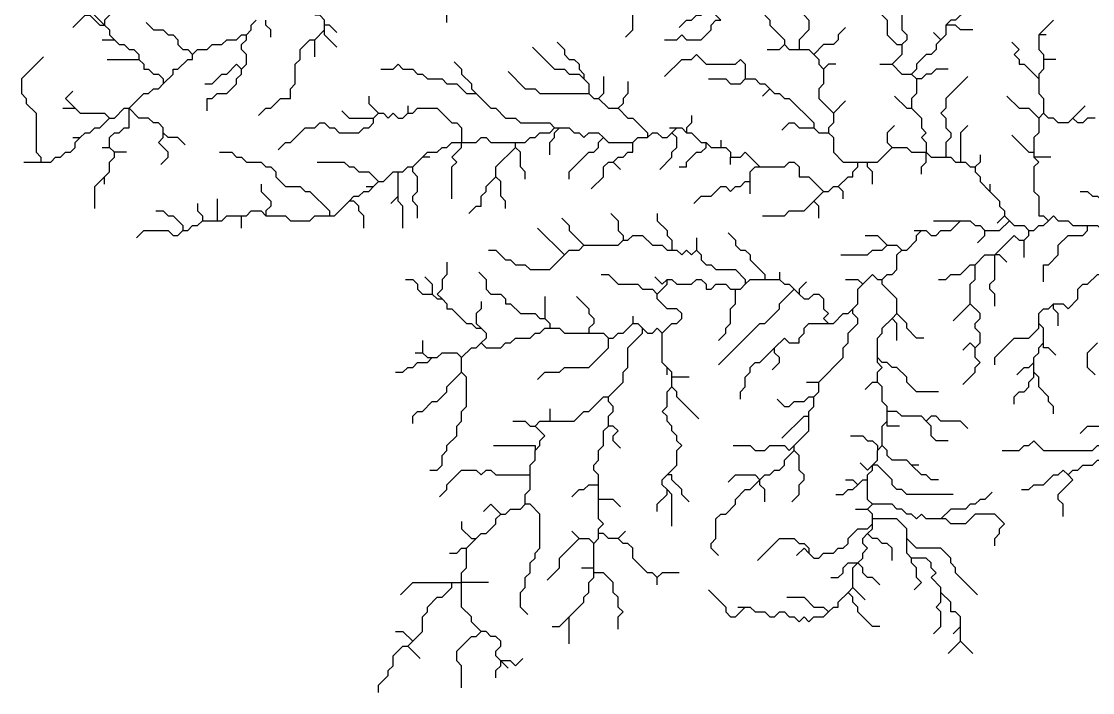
# Model space of a CAD drawing. Header units: inches. Extents: x 75.53 to 79.88, y 10.17 to 13.53.
# Drawn here: x 76.504 to 78.329, y 10.167 to 11.31 of the extents above; entities that cross this region are included whole.
import ezdxf

# ---------------------------------------------------------------- set-up
doc = ezdxf.new("R2010")
doc.units = ezdxf.units.IN
doc.header["$MEASUREMENT"] = 0
doc.layers.add('riv_cauvery', color=7, linetype='Continuous', lineweight=30, true_color=0x00ab36)

msp = doc.modelspace()

# ---------------------------------------------------------------- linework, layer by layer
at = {"layer": 'riv_cauvery'}
for p, q in [((76.6, 11.35), (76.6458, 11.3042)), ((77.0208, 11.2958), (77.0208, 11.3042)), ((78.2625, 11.3125), (78.2375, 11.2875)), ((76.6417, 11.2792), (76.6625, 11.2792)), ((77.0042, 11.2792), (77.0208, 11.2958)), ((77.0042, 11.25), (77.0042, 11.2792)), ((78.0583, 11.2917), (78.0708, 11.2792)), ((78.25, 11.2875), (78.2375, 11.2875)), ((76.65, 11.2458), (76.7042, 11.2458)), ((78.2667, 11.2458), (78.2458, 11.2458)), ((77.9667, 11.2375), (77.9875, 11.2375)), ((78.0208, 11.2208), (78.0292, 11.2125)), ((77.7667, 11.1833), (77.7792, 11.1958)), ((77.9083, 11.175), (77.8875, 11.1542)), ((76.575, 11.1625), (76.5958, 11.1625)), ((77.1042, 11.1458), (77.1125, 11.1542)), ((77.1625, 11.1667), (77.1625, 11.1542)), ((78.2458, 11.1542), (78.2375, 11.1458)), ((78.3167, 11.1667), (78.2958, 11.1458)), ((77.4125, 11.1292), (77.4208, 11.1292)), ((77.6083, 11.1292), (77.6208, 11.1292)), ((77.6125, 11.1208), (77.6208, 11.1292)), ((76.5917, 11.1125), (76.6042, 11.1125)), ((77.3458, 11.0958), (77.3458, 11.1042)), ((77.6958, 11.1083), (77.6958, 11.0958)), ((76.6417, 11.0958), (76.6542, 11.0958)), ((76.6625, 11.0875), (76.6542, 11.0958)), ((76.6833, 11.0875), (76.6625, 11.0875)), ((77.1708, 11.0625), (77.1875, 11.0792)), ((77.2, 11.0792), (77.1875, 11.0792)), ((77.7125, 11.0667), (77.7125, 11.0792)), ((78.2292, 11.0875), (78.2292, 11.0792)), ((78.2583, 11.0792), (78.2292, 11.0792)), ((76.5083, 11.0708), (76.5375, 11.0708)), ((77.525, 11.0583), (77.5125, 11.0708)), ((77.9292, 11.0708), (77.9458, 11.0708)), ((76.6458, 11.0333), (76.6458, 11.0458)), ((77.1458, 11.0125), (77.1458, 11.0542)), ((77.0917, 11.0292), (77.1042, 11.0292)), ((77.1042, 11.0292), (77.1125, 11.0375)), ((77.7458, 11.0167), (77.7458, 11.0375)), ((78.1542, 11.0333), (78.1542, 11.0208)), ((76.8375, 11.0083), (76.8375, 10.9708)), ((77.1333, 11), (77.1458, 11.0125)), ((77.8542, 11.0042), (77.8708, 11.0208)), ((76.8125, 10.9708), (76.8375, 10.9708)), ((76.8792, 10.9583), (76.8792, 10.9792)), ((78.0583, 10.9708), (78.1042, 10.9708)), ((78.1667, 10.9667), (78.1792, 10.9792)), ((78.1792, 10.9792), (78.1875, 10.9708)), ((77.3833, 10.9583), (77.4292, 10.9125)), ((78.025, 10.9542), (78.0375, 10.9542)), ((77.6542, 10.9417), (77.6542, 10.9208)), ((78.2125, 10.9083), (78.2125, 10.9375)), ((77.7958, 10.8833), (77.7958, 10.8708)), ((77.7708, 10.8708), (77.7958, 10.8708)), ((77.3958, 10.8417), (77.3958, 10.8042)), ((77.8208, 10.8542), (77.8292, 10.8458)), ((78.0917, 10.8), (78.1208, 10.8292)), ((77.5458, 10.8083), (77.5458, 10.7958)), ((77.9875, 10.8042), (77.9958, 10.8125)), ((77.1875, 10.7667), (77.1875, 10.7458)), ((77.175, 10.7458), (77.1875, 10.7458)), ((77.2542, 10.7125), (77.2542, 10.7375)), ((77.6042, 10.7083), (77.6042, 10.7208)), ((78.2292, 10.7125), (78.2292, 10.7292)), ((77.6417, 10.7042), (77.6125, 10.7042)), ((77.6125, 10.6875), (77.6125, 10.7042)), ((77.8417, 10.6958), (77.8625, 10.6958)), ((77.4042, 10.65), (77.4042, 10.6292)), ((77.9792, 10.6292), (77.9792, 10.6458)), ((77.8208, 10.5792), (77.8208, 10.5875)), ((77.9625, 10.5792), (77.9708, 10.5875)), ((78.0333, 10.5542), (78.0208, 10.5542)), ((77.4875, 10.4958), (77.4875, 10.5208)), ((77.925, 10.4792), (77.9458, 10.4792)), ((77.9458, 10.4792), (77.9542, 10.4875)), ((77.9542, 10.4542), (77.9542, 10.4625)), ((77.4417, 10.4417), (77.4542, 10.4292)), ((77.5333, 10.4417), (77.5208, 10.4292)), ((77.2625, 10.4125), (77.2792, 10.4292)), ((77.4792, 10.3792), (77.4792, 10.4208)), ((77.4583, 10.3792), (77.4792, 10.3792)), ((77.4792, 10.3708), (77.4792, 10.3792)), ((77.2375, 10.3542), (77.2542, 10.3542)), ((77.3, 10.3542), (77.2542, 10.3542)), ((77.5875, 10.35), (77.5875, 10.3625)), ((77.9125, 10.3375), (77.9208, 10.3458)), ((77.9417, 10.325), (77.9208, 10.3458)), ((77.725, 10.3125), (77.7375, 10.3125)), ((77.4375, 10.25), (77.4375, 10.2958)), ((78.0917, 10.2667), (78.1042, 10.2792)), ((78.1042, 10.2542), (78.1042, 10.2792)), ((77.1625, 10.2458), (77.1708, 10.2542)), ((77.1833, 10.225), (77.1625, 10.2458)), ((78.0833, 10.2333), (78.1042, 10.2542)), ((78.125, 10.2333), (78.1042, 10.2542)), ((77.3333, 10.2083), (77.3208, 10.2208))]:
    msp.add_line(p, q, dxfattribs=at)
for points in [[(77.8792, 11.4417), (77.8792, 11.4292), (77.8708, 11.4208), (77.8708, 11.4125), (77.8625, 11.4042), (77.8625, 11.3875), (77.8542, 11.3792), (77.8458, 11.3792), (77.8458, 11.3458), (77.8375, 11.3375), (77.8375, 11.3208), (77.8458, 11.3125), (77.8458, 11.2958), (77.8292, 11.2792), (77.8292, 11.2625)], [(77.2292, 11.3083), (77.2292, 11.3375), (77.2375, 11.3458), (77.2375, 11.3625), (77.2458, 11.3708), (77.2458, 11.3792), (77.2625, 11.3958)], [(77.9542, 11.3708), (77.9542, 11.3625), (77.9625, 11.3542), (77.9625, 11.3292), (77.9792, 11.3125), (77.9792, 11.2875), (77.9958, 11.2708), (78.0042, 11.2708)], [(78.0208, 11.3708), (78.0208, 11.3625), (78.0042, 11.3458), (78.0042, 11.2958), (78.0125, 11.2875), (78.0125, 11.2792), (78.0042, 11.2708)], [(78.1292, 11.3708), (78.1125, 11.3542), (78.1125, 11.3292), (78.0958, 11.3125), (78.0875, 11.3125), (78.0792, 11.3042)], [(76.6583, 11.3583), (76.6708, 11.3458), (76.6542, 11.3292), (76.6542, 11.3208), (76.6458, 11.3125), (76.6458, 11.3042)], [(77.5333, 11.2833), (77.5458, 11.2958), (77.5458, 11.3292), (77.5375, 11.3375), (77.5375, 11.3542)], [(76.5917, 11.3), (76.6125, 11.3208), (76.6208, 11.3208), (76.6375, 11.3042), (76.6458, 11.3042)], [(77.0208, 11.3042), (77.0208, 11.3125), (77.0125, 11.3208), (77.0042, 11.3208)], [(77.625, 11.3), (77.6375, 11.3125), (77.6458, 11.3125), (77.6542, 11.3208), (77.6625, 11.3208), (77.6708, 11.3292), (77.6792, 11.3292), (77.6958, 11.3125)], [(77.7708, 11.3208), (77.7792, 11.3125), (77.7792, 11.3042), (77.8042, 11.2792), (77.8042, 11.2708)], [(76.6458, 11.3042), (76.6542, 11.2958), (76.6542, 11.2875), (76.6625, 11.2792)], [(76.7167, 11.3083), (76.7292, 11.2958), (76.7458, 11.2958), (76.7542, 11.2875), (76.7625, 11.2875), (76.7708, 11.2792), (76.7708, 11.2708), (76.7792, 11.2625), (76.7875, 11.2625), (76.7958, 11.2542)], [(76.8875, 11.2875), (76.8958, 11.2958), (76.8958, 11.3042), (76.9042, 11.3125)], [(76.9292, 11.2833), (76.9292, 11.2958), (76.9208, 11.3042), (76.9208, 11.3125)], [(77.0417, 11.2917), (77.0292, 11.3042), (77.0208, 11.3042)], [(77.6, 11.2792), (77.6208, 11.2792), (77.6292, 11.2875), (77.6375, 11.2792), (77.6625, 11.2792), (77.6792, 11.2958), (77.6792, 11.3042), (77.6875, 11.3125), (77.6958, 11.3125)], [(77.9083, 11.3), (77.8958, 11.2875), (77.8958, 11.2792), (77.8875, 11.2708), (77.8708, 11.2708), (77.8542, 11.2542)], [(78.0792, 11.3042), (78.0792, 11.2875), (78.0708, 11.2792)], [(78.125, 11.2958), (78.1042, 11.2958), (78.0958, 11.3042), (78.0792, 11.3042)], [(76.6625, 11.2792), (76.6708, 11.2708), (76.6792, 11.2708), (76.6875, 11.2625), (76.6958, 11.2625), (76.7042, 11.2542), (76.7042, 11.2458)], [(76.7958, 11.2542), (76.8042, 11.2625), (76.8208, 11.2625), (76.8292, 11.2708), (76.8458, 11.2708), (76.8542, 11.2792), (76.8708, 11.2792), (76.8792, 11.2875), (76.8875, 11.2875)], [(76.8792, 11.2292), (76.8875, 11.2375), (76.8875, 11.2542), (76.8792, 11.2625), (76.8792, 11.2708), (76.8875, 11.2792), (76.8875, 11.2875)], [(76.9083, 11.15), (76.9208, 11.1625), (76.9292, 11.1625), (76.9458, 11.1792), (76.9625, 11.1792), (76.9625, 11.1958), (76.9708, 11.2042), (76.9708, 11.2375), (76.9792, 11.2458), (76.9792, 11.2625), (76.9958, 11.2792), (77.0042, 11.2792)], [(77.0417, 11.2667), (77.0208, 11.2875), (77.0208, 11.2958)], [(78.0708, 11.2792), (78.0625, 11.2708), (78.0625, 11.2625), (78.0542, 11.2542), (78.0458, 11.2542), (78.0292, 11.2375), (78.0292, 11.2292), (78.0208, 11.2208)], [(78.2375, 11.2875), (78.2375, 11.2625), (78.2458, 11.2542), (78.2458, 11.2458)], [(77.375, 11.2667), (77.4125, 11.2292), (77.4292, 11.2292), (77.4375, 11.2208), (77.4542, 11.2208), (77.4625, 11.2125)], [(77.4167, 11.275), (77.4292, 11.2625), (77.4292, 11.2542), (77.4375, 11.2458), (77.4458, 11.2458), (77.4542, 11.2375), (77.4542, 11.2292), (77.4625, 11.2208), (77.4625, 11.2125)], [(77.775, 11.2625), (77.7958, 11.2625), (77.8042, 11.2708)], [(77.8042, 11.2708), (77.8125, 11.2625), (77.8292, 11.2625)], [(77.8292, 11.2625), (77.8458, 11.2625), (77.8542, 11.2542)], [(78.0042, 11.2708), (78.0042, 11.2542), (77.9875, 11.2375)], [(78.1917, 11.275), (78.2042, 11.2625), (78.1958, 11.2542), (78.2042, 11.2458), (78.2042, 11.2375), (78.2125, 11.2375), (78.2375, 11.2125)], [(76.5417, 11.25), (76.5042, 11.2125), (76.5042, 11.1875), (76.5125, 11.1792), (76.5125, 11.1708), (76.5292, 11.1542), (76.5292, 11.0875), (76.5375, 11.0792), (76.5375, 11.0708)], [(76.7042, 11.2458), (76.7125, 11.2375), (76.7125, 11.2292), (76.7208, 11.2292), (76.7292, 11.2208), (76.7375, 11.2208), (76.7458, 11.2125), (76.7458, 11.2042)], [(76.7458, 11.2042), (76.7625, 11.2208), (76.7625, 11.2292), (76.7708, 11.2292), (76.7875, 11.2458), (76.7958, 11.2458), (76.7958, 11.2542)], [(77.6, 11.2167), (77.6292, 11.2458), (77.6458, 11.2458), (77.6542, 11.2542), (77.6708, 11.2375), (77.7208, 11.2375), (77.7292, 11.2458), (77.7375, 11.2375), (77.7375, 11.2125)], [(77.8542, 11.2542), (77.8625, 11.2458), (77.8625, 11.2375), (77.8708, 11.2292)], [(78.2458, 11.2458), (78.2458, 11.2292), (78.2375, 11.2208), (78.2375, 11.2125)], [(76.8167, 11.2042), (76.8292, 11.2042), (76.8458, 11.2208), (76.8542, 11.2208), (76.8708, 11.2375), (76.8792, 11.2292)], [(76.8208, 11.1583), (76.8208, 11.1792), (76.8292, 11.1792), (76.8375, 11.1875), (76.8542, 11.1875), (76.8708, 11.2042), (76.8708, 11.2125), (76.8792, 11.2208), (76.8792, 11.2292)], [(77.1167, 11.2292), (77.1375, 11.2292), (77.1458, 11.2375), (77.1542, 11.2292), (77.1708, 11.2292), (77.1792, 11.2208), (77.1875, 11.2208), (77.1958, 11.2125), (77.2208, 11.2125), (77.2292, 11.2042), (77.2458, 11.2042), (77.2625, 11.1875), (77.2792, 11.1875)], [(77.2417, 11.2417), (77.2542, 11.2292), (77.2542, 11.2208), (77.2708, 11.2042), (77.2708, 11.1958), (77.2792, 11.1875)], [(77.3333, 11.225), (77.3625, 11.1958), (77.3792, 11.1958), (77.3875, 11.1875), (77.4708, 11.1875)], [(77.8708, 11.2292), (77.8708, 11.2042), (77.8625, 11.1958), (77.8625, 11.1792), (77.8875, 11.1542)], [(77.8917, 11.2375), (77.8792, 11.2375), (77.8708, 11.2292)], [(77.9875, 11.2375), (78.0042, 11.2208), (78.0208, 11.2208)], [(78.0833, 11.2292), (78.0625, 11.2292), (78.0542, 11.2208), (78.0458, 11.2208), (78.0375, 11.2125), (78.0292, 11.2125)], [(77.4625, 11.2125), (77.4708, 11.2042), (77.4708, 11.1875)], [(77.4958, 11.2167), (77.4958, 11.1875), (77.4875, 11.1792)], [(77.5375, 11.2083), (77.5375, 11.1875), (77.5292, 11.1792), (77.5292, 11.1708), (77.5208, 11.1625)], [(77.675, 11.2125), (77.7042, 11.2125), (77.7125, 11.2042), (77.7292, 11.2042), (77.7375, 11.2125)], [(77.7375, 11.2125), (77.7542, 11.2125), (77.7625, 11.2042), (77.7708, 11.2042), (77.7792, 11.1958)], [(78.0292, 11.2125), (78.0292, 11.1875), (78.0208, 11.1792), (78.0208, 11.1625)], [(78.1167, 11.2167), (78.0792, 11.1792), (78.0792, 11.1625), (78.0708, 11.1542), (78.0792, 11.1458), (78.0792, 11.1292), (78.0875, 11.1208), (78.0875, 11.1125), (78.0792, 11.1042), (78.0792, 11.0792)], [(78.2375, 11.2125), (78.2375, 11.1875), (78.2458, 11.1792), (78.2458, 11.1542)], [(76.5917, 11.1917), (76.5792, 11.1792), (76.5958, 11.1625)], [(76.6875, 11.1625), (76.7125, 11.1875), (76.7208, 11.1875), (76.7292, 11.1958), (76.7375, 11.1958), (76.7458, 11.2042)], [(77.2792, 11.1875), (77.3042, 11.1625), (77.3125, 11.1625), (77.3292, 11.1458), (77.3458, 11.1458), (77.3542, 11.1375), (77.4042, 11.1375), (77.4125, 11.1292)], [(77.4708, 11.1875), (77.4792, 11.1792), (77.4875, 11.1792)], [(77.7792, 11.1958), (77.7875, 11.1875), (77.7958, 11.1875), (77.8042, 11.1792), (77.8125, 11.1792), (77.8542, 11.1375), (77.8542, 11.1292)], [(77.0958, 11.1833), (77.0958, 11.1708), (77.1125, 11.1542)], [(77.4875, 11.1792), (77.5042, 11.1625), (77.5208, 11.1625)], [(77.9917, 11.1833), (78.0125, 11.1625), (78.0208, 11.1625)], [(78.1833, 11.1833), (78.2042, 11.1625), (78.2208, 11.1625), (78.2375, 11.1458)], [(76.5958, 11.1625), (76.6042, 11.1542), (76.6458, 11.1542), (76.6542, 11.1458)], [(76.6542, 11.1458), (76.6625, 11.1458), (76.6792, 11.1625), (76.6875, 11.1625)], [(76.6542, 11.0958), (76.6542, 11.1125), (76.6625, 11.1208), (76.6708, 11.1208), (76.6792, 11.1292), (76.6875, 11.1292), (76.6875, 11.1625)], [(76.7458, 11.1208), (76.7458, 11.1292), (76.7375, 11.1375), (76.7292, 11.1375), (76.7208, 11.1458), (76.7042, 11.1458), (76.6875, 11.1625)], [(77.05, 11.1583), (77.0625, 11.1458), (77.1042, 11.1458)], [(77.1125, 11.1542), (77.1208, 11.1542), (77.1292, 11.1458), (77.1375, 11.1542), (77.1458, 11.1458), (77.1542, 11.1458), (77.1625, 11.1542)], [(77.1625, 11.1542), (77.1708, 11.1542), (77.1792, 11.1625), (77.2125, 11.1625), (77.2375, 11.1375), (77.2458, 11.1375), (77.2542, 11.1292), (77.2542, 11.1042)], [(77.5208, 11.1625), (77.5375, 11.1458), (77.5458, 11.1458), (77.5708, 11.1208), (77.5708, 11.1125)], [(77.8875, 11.1542), (77.8875, 11.1375), (77.8792, 11.1292), (77.8792, 11.1208)], [(78.0208, 11.1625), (78.0375, 11.1458), (78.0375, 11.1292), (78.0458, 11.1208), (78.0375, 11.1125), (78.0458, 11.1042), (78.0458, 11.0875)], [(78.2958, 11.1458), (78.2875, 11.1375), (78.2708, 11.1375), (78.2625, 11.1458), (78.2542, 11.1458), (78.2458, 11.1542)], [(76.6042, 11.1125), (76.6125, 11.1208), (76.6208, 11.1208), (76.6292, 11.1292), (76.6375, 11.1292), (76.6542, 11.1458)], [(76.9417, 11.0917), (76.9542, 11.1042), (76.9625, 11.1042), (76.9875, 11.1292), (77.0042, 11.1292), (77.0125, 11.1375), (77.0208, 11.1375), (77.0292, 11.1292), (77.0375, 11.1292), (77.0458, 11.1208), (77.0792, 11.1208), (77.0875, 11.1292), (77.0958, 11.1292), (77.1042, 11.1375), (77.1042, 11.1458)], [(77.6458, 11.15), (77.6458, 11.1375), (77.6375, 11.1292), (77.6375, 11.1208)], [(77.8, 11.125), (77.8125, 11.1375), (77.8208, 11.1375), (77.8292, 11.1292), (77.8542, 11.1292)], [(77.9917, 11.1333), (77.9792, 11.1208), (77.9792, 11.1042), (77.9875, 11.0958)], [(78.1167, 11.1333), (78.1042, 11.1208), (78.1042, 11.0708)], [(78.2375, 11.1458), (78.2375, 11.1208), (78.2292, 11.1125), (78.2292, 11.0875)], [(78.3333, 11.1458), (78.3208, 11.1458), (78.3125, 11.1375), (78.3042, 11.1375), (78.2958, 11.1458)], [(76.7417, 11.0667), (76.7542, 11.0792), (76.7542, 11.0875), (76.7375, 11.1042), (76.7458, 11.1125), (76.7458, 11.1208)], [(76.7833, 11.1), (76.7708, 11.1125), (76.7542, 11.1125), (76.7458, 11.1208)], [(77.3458, 11.1042), (77.3625, 11.1042), (77.3708, 11.1125), (77.3792, 11.1125), (77.3875, 11.1208), (77.4042, 11.1208), (77.4125, 11.1292)], [(77.4042, 11.0833), (77.4042, 11.1042), (77.4125, 11.1125), (77.4125, 11.1208), (77.4208, 11.1292)], [(77.4208, 11.1292), (77.4375, 11.1292), (77.4458, 11.1208), (77.4542, 11.1208), (77.4625, 11.1125), (77.4708, 11.1208), (77.4875, 11.1208), (77.4958, 11.1125)], [(77.5708, 11.1125), (77.5792, 11.1208), (77.5875, 11.1208), (77.5958, 11.1125), (77.6042, 11.1125), (77.6125, 11.1208)], [(77.5917, 11.0583), (77.6125, 11.0792), (77.6125, 11.0875), (77.6208, 11.0958), (77.6208, 11.1125), (77.6125, 11.1208)], [(77.6208, 11.1292), (77.6292, 11.1292), (77.6375, 11.1208)], [(77.6375, 11.1208), (77.6458, 11.1208), (77.6625, 11.1042), (77.6708, 11.1042)], [(77.8542, 11.1292), (77.8625, 11.1208), (77.8792, 11.1208)], [(77.8792, 11.1208), (77.8875, 11.1125), (77.8875, 11.0875), (77.9042, 11.0708), (77.9292, 11.0708)], [(78.1917, 11.1167), (78.2208, 11.0875), (78.2292, 11.0875)], [(76.5375, 11.0708), (76.5542, 11.0708), (76.5625, 11.0792), (76.5708, 11.0792), (76.5792, 11.0875), (76.5875, 11.0875), (76.5958, 11.0958), (76.5958, 11.1042), (76.6042, 11.1125)], [(77.1875, 11.0792), (77.1958, 11.0875), (77.2125, 11.0875), (77.2208, 11.0958), (77.2292, 11.0958), (77.2375, 11.1042), (77.2542, 11.1042)], [(77.2375, 11.0083), (77.2375, 11.0625), (77.2458, 11.0708), (77.2375, 11.0792), (77.2542, 11.0958), (77.2542, 11.1042)], [(77.2542, 11.1042), (77.2792, 11.1042), (77.2875, 11.1125), (77.2958, 11.1125), (77.3042, 11.1042), (77.3458, 11.1042)], [(77.4375, 11.0417), (77.4375, 11.0542), (77.4708, 11.0875), (77.4792, 11.0875), (77.4875, 11.0958), (77.4875, 11.1042), (77.4958, 11.1125)], [(77.4958, 11.1125), (77.5042, 11.1042), (77.5458, 11.1042)], [(77.5125, 11.0708), (77.5208, 11.0792), (77.5292, 11.0792), (77.5375, 11.0875), (77.5458, 11.0875), (77.5458, 11.1042)], [(77.5458, 11.1042), (77.5542, 11.1125), (77.5708, 11.1125)], [(77.625, 11.0625), (77.6375, 11.0625), (77.6375, 11.0708), (77.6542, 11.0875), (77.6625, 11.0875), (77.6708, 11.0958), (77.6708, 11.1042)], [(77.6708, 11.1042), (77.6792, 11.0958), (77.6958, 11.0958)], [(76.6458, 11.0458), (76.6542, 11.0542), (76.6542, 11.0708), (76.6625, 11.0792), (76.6625, 11.0875)], [(76.8417, 11.0875), (76.8625, 11.0875), (76.8708, 11.0792), (76.8792, 11.0792), (76.8875, 11.0708), (76.9125, 11.0708), (76.9208, 11.0625), (76.9292, 11.0625), (76.9375, 11.0542), (76.9375, 11.0458), (76.9542, 11.0292), (76.9792, 11.0292), (76.9875, 11.0208), (76.9958, 11.0208), (77.0292, 10.9875), (77.0292, 10.9792)], [(77.3125, 11.0458), (77.3125, 11.0625), (77.3458, 11.0958)], [(77.3625, 11.0417), (77.3625, 11.0542), (77.3542, 11.0625), (77.3542, 11.0875), (77.3458, 11.0958)], [(77.6958, 11.0958), (77.7042, 11.0958), (77.7125, 11.0875), (77.7125, 11.0792)], [(77.7125, 11.0792), (77.7292, 11.0792), (77.7375, 11.0875), (77.7625, 11.0625)], [(77.9458, 11.0708), (77.9625, 11.0708), (77.9875, 11.0958)], [(77.9875, 11.0958), (78.0125, 11.0958), (78.0208, 11.0875), (78.0458, 11.0875)], [(78.0375, 11.05), (78.0375, 11.0625), (78.0458, 11.0708), (78.0458, 11.0875)], [(78.0458, 11.0875), (78.0542, 11.0792), (78.0792, 11.0792)], [(78.0792, 11.0792), (78.0875, 11.0792), (78.0958, 11.0708), (78.1042, 11.0708)], [(78.1375, 11.0833), (78.1375, 11.0708), (78.1292, 11.0625)], [(78.2292, 11.0792), (78.2375, 11.0708), (78.2292, 11.0625), (78.2292, 11.0208), (78.2375, 11.0125), (78.2375, 10.9792), (78.2458, 10.9792), (78.2542, 10.9708)], [(77.0083, 11.0708), (77.0542, 11.0708), (77.0625, 11.0625), (77.0708, 11.0625), (77.0792, 11.0542), (77.0958, 11.0542), (77.1125, 11.0375)], [(77.1458, 11.0542), (77.1542, 11.0542), (77.1625, 11.0625), (77.1708, 11.0625)], [(77.1792, 10.975), (77.1792, 10.9958), (77.1708, 11.0042), (77.1708, 11.0125), (77.1792, 11.0208), (77.1792, 11.0458), (77.1708, 11.0542), (77.1708, 11.0625)], [(77.475, 11.025), (77.4958, 11.0458), (77.4958, 11.0625), (77.5042, 11.0708), (77.5125, 11.0708)], [(77.7458, 11.0375), (77.7458, 11.0542), (77.7542, 11.0625), (77.7625, 11.0625)], [(77.7625, 11.0625), (77.8042, 11.0625), (77.8125, 11.0708), (77.8208, 11.0708), (77.8292, 11.0625), (77.8292, 11.0458), (77.8458, 11.0458), (77.8708, 11.0208)], [(77.8958, 11.0292), (77.9125, 11.0458), (77.9208, 11.0458), (77.9208, 11.0542), (77.9292, 11.0625), (77.9292, 11.0708)], [(77.9542, 11.0333), (77.9542, 11.0542), (77.9458, 11.0625), (77.9458, 11.0708)], [(78.1042, 11.0708), (78.1125, 11.0708), (78.1208, 11.0625), (78.1292, 11.0625)], [(78.1292, 11.0625), (78.1292, 11.0542), (78.1375, 11.0458), (78.1375, 11.0375), (78.1542, 11.0208)], [(76.6292, 10.9917), (76.6292, 11.0292), (76.6458, 11.0458)], [(77.1125, 11.0375), (77.1208, 11.0375), (77.1375, 11.0542), (77.1458, 11.0542)], [(77.2667, 10.9833), (77.2792, 10.9958), (77.2875, 10.9958), (77.2875, 11.0125), (77.2958, 11.0208), (77.2958, 11.0292), (77.3125, 11.0458)], [(77.3292, 10.9917), (77.3292, 11.0042), (77.3208, 11.0125), (77.3208, 11.0375), (77.3125, 11.0458)], [(76.9125, 11.0333), (76.9125, 11.0208), (76.9292, 11.0042), (76.9292, 10.9958), (76.9208, 10.9875), (76.9208, 10.9792)], [(77.0625, 11.0042), (77.0708, 11.0125), (77.0792, 11.0125), (77.0875, 11.0208), (77.0958, 11.0208), (77.1042, 11.0292)], [(77.65, 11), (77.6625, 11.0125), (77.6792, 11.0125), (77.6958, 11.0292), (77.7042, 11.0292), (77.7125, 11.0208), (77.7208, 11.0292), (77.7292, 11.0292), (77.7375, 11.0375), (77.7458, 11.0375)], [(77.8708, 11.0208), (77.8792, 11.0208), (77.8875, 11.0292), (77.8958, 11.0292)], [(77.9042, 11.0083), (77.9042, 11.0208), (77.8958, 11.0292)], [(77.1542, 10.9583), (77.1542, 10.9958), (77.1458, 11.0042), (77.1458, 11.0125)], [(78.1542, 11.0208), (78.1708, 11.0042), (78.1708, 10.9958), (78.1792, 10.9875), (78.1792, 10.9792)], [(78.3083, 11.0208), (78.3208, 11.0208), (78.3292, 11.0125), (78.3375, 11.0125), (78.3458, 11.0042), (78.3542, 11.0042), (78.3708, 10.9875)], [(76.7333, 10.9875), (76.7458, 10.9875), (76.7542, 10.9792), (76.7625, 10.9792), (76.7792, 10.9625), (76.7792, 10.9542)], [(76.8042, 11), (76.8042, 10.9875), (76.8125, 10.9792), (76.8125, 10.9708)], [(76.8792, 10.9792), (76.8875, 10.9792), (76.8958, 10.9875), (76.9125, 10.9875), (76.9208, 10.9792)], [(77.0292, 10.9792), (77.0375, 10.9792), (77.0625, 11.0042)], [(77.0875, 10.9583), (77.0875, 10.9792), (77.0792, 10.9875), (77.0792, 10.9958), (77.0708, 11.0042), (77.0625, 11.0042)], [(77.7667, 10.9792), (77.8042, 10.9792), (77.8125, 10.9875), (77.8375, 10.9875), (77.8542, 11.0042)], [(77.8625, 10.975), (77.8625, 10.9958), (77.8542, 11.0042)], [(76.7792, 10.9542), (76.7875, 10.9542), (76.7958, 10.9625), (76.8042, 10.9625), (76.8125, 10.9708)], [(76.8375, 10.9708), (76.8458, 10.9708), (76.8542, 10.9792), (76.8792, 10.9792)], [(76.9208, 10.9792), (76.9542, 10.9792), (76.9625, 10.9708), (76.9958, 10.9708), (77.0042, 10.9792), (77.0292, 10.9792)], [(77.425, 10.975), (77.4375, 10.9625), (77.4375, 10.9542), (77.4625, 10.9292)], [(77.5083, 10.9833), (77.5208, 10.9708), (77.5208, 10.9542), (77.5292, 10.9458), (77.5292, 10.9375)], [(77.5875, 10.9833), (77.5875, 10.9708), (77.6042, 10.9542), (77.6042, 10.9458), (77.6125, 10.9375), (77.6125, 10.9208)], [(78.0375, 10.9542), (78.0458, 10.9542), (78.0542, 10.9458), (78.0625, 10.9458), (78.0708, 10.9542), (78.0875, 10.9542), (78.1042, 10.9708)], [(78.1042, 10.9708), (78.1208, 10.9708), (78.1292, 10.9625), (78.1375, 10.9625), (78.1458, 10.9542)], [(78.1458, 10.9542), (78.1708, 10.9542), (78.1875, 10.9708)], [(78.1875, 10.9708), (78.1958, 10.9625), (78.2125, 10.9625), (78.2208, 10.9542)], [(78.2208, 10.9542), (78.2292, 10.9542), (78.2375, 10.9625), (78.2458, 10.9625), (78.2542, 10.9708)], [(78.2542, 10.9708), (78.2625, 10.9792), (78.2708, 10.9708), (78.2875, 10.9708), (78.2958, 10.9625), (78.3208, 10.9625)], [(76.7, 10.9417), (76.7125, 10.9542), (76.7542, 10.9542), (76.7625, 10.9458), (76.7708, 10.9458), (76.7792, 10.9542)], [(78.0042, 10.9208), (78.0125, 10.9208), (78.0292, 10.9375), (78.0292, 10.9458), (78.0375, 10.9542)], [(78.1333, 10.9333), (78.1458, 10.9458), (78.1458, 10.9542)], [(78.2125, 10.9375), (78.2208, 10.9458), (78.2208, 10.9542)], [(78.2458, 10.8667), (78.2458, 10.8958), (78.2542, 10.8958), (78.2708, 10.9125), (78.2708, 10.9292), (78.2875, 10.9458), (78.3125, 10.9458), (78.3208, 10.9542), (78.3208, 10.9625)], [(78.2625, 10.8292), (78.2792, 10.8292), (78.2875, 10.8208), (78.3042, 10.8375), (78.3042, 10.8542), (78.3125, 10.8625), (78.3208, 10.8625), (78.3375, 10.8792), (78.3458, 10.8792), (78.3542, 10.8875), (78.3542, 10.8958), (78.3458, 10.9042), (78.3542, 10.9125), (78.3542, 10.9542)], [(78.3208, 10.9625), (78.3375, 10.9625), (78.3458, 10.9542), (78.3542, 10.9542)], [(77.4625, 10.9292), (77.5208, 10.9292), (77.5292, 10.9375)], [(77.5292, 10.9375), (77.5375, 10.9375), (77.5458, 10.9458), (77.5625, 10.9458), (77.5792, 10.9292), (77.5958, 10.9292), (77.6042, 10.9208), (77.6125, 10.9208)], [(77.7083, 10.95), (77.7208, 10.9375), (77.7208, 10.9292), (77.7292, 10.9208), (77.7375, 10.9208), (77.7458, 10.9125), (77.7458, 10.9042), (77.7708, 10.8792), (77.7708, 10.8708)], [(77.9417, 10.9458), (77.9625, 10.9458), (77.9792, 10.9292)], [(78.1625, 10.9125), (78.1958, 10.9458), (78.2042, 10.9375), (78.2125, 10.9375)], [(77.3, 10.9208), (77.3125, 10.9208), (77.3292, 10.9042), (77.3375, 10.9042), (77.3458, 10.8958), (77.3625, 10.8958), (77.3708, 10.8875), (77.4042, 10.8875), (77.4292, 10.9125)], [(77.4292, 10.9125), (77.4375, 10.9208), (77.4542, 10.9208), (77.4625, 10.9292)], [(77.6125, 10.9208), (77.6208, 10.9208), (77.6292, 10.9125), (77.6375, 10.9208), (77.6458, 10.9125), (77.6542, 10.9208)], [(77.6542, 10.9208), (77.6625, 10.9125), (77.6625, 10.9042), (77.6708, 10.8958), (77.6792, 10.8958), (77.6875, 10.8875), (77.7208, 10.8875), (77.7375, 10.8708), (77.7375, 10.8625)], [(77.9, 10.9125), (77.9458, 10.9125), (77.9542, 10.9208), (77.9708, 10.9208), (77.9792, 10.9292)], [(77.9708, 10.8708), (77.9792, 10.8792), (77.9875, 10.8792), (77.9958, 10.8875), (77.9958, 10.9125), (78.0042, 10.9208)], [(77.9792, 10.9292), (77.9958, 10.9292), (78.0042, 10.9208)], [(77.2292, 10.9), (77.2292, 10.8792), (77.2208, 10.8708), (77.2208, 10.8542), (77.2125, 10.8458), (77.2208, 10.8375)], [(78.0667, 10.8708), (78.0792, 10.8708), (78.0875, 10.8792), (78.1042, 10.8792), (78.1208, 10.8958), (78.1292, 10.8958)], [(78.1208, 10.8292), (78.1208, 10.8625), (78.1292, 10.8708), (78.1292, 10.8958)], [(78.1292, 10.8958), (78.1458, 10.9125), (78.1625, 10.9125)], [(78.1625, 10.825), (78.1625, 10.8458), (78.1542, 10.8542), (78.1542, 10.8625), (78.1625, 10.8708), (78.1625, 10.9125)], [(78.1833, 10.9), (78.1708, 10.9125), (78.1625, 10.9125)], [(77.2833, 10.8833), (77.2958, 10.8708), (77.2958, 10.8542), (77.3042, 10.8458), (77.3208, 10.8458), (77.3292, 10.8375), (77.3292, 10.8292), (77.3375, 10.8292), (77.3542, 10.8125), (77.3792, 10.8125), (77.3875, 10.8042), (77.3958, 10.8042)], [(77.4917, 10.8792), (77.5042, 10.8792), (77.5208, 10.8625), (77.5542, 10.8625), (77.5625, 10.8542), (77.5792, 10.8542), (77.5875, 10.8458)], [(77.9375, 10.8625), (77.9542, 10.8792), (77.9625, 10.8708), (77.9708, 10.8708)], [(77.1583, 10.8708), (77.1708, 10.8708), (77.1792, 10.8625), (77.1792, 10.8542), (77.1875, 10.8458), (77.2042, 10.8458)], [(77.1917, 10.875), (77.2042, 10.8625), (77.2042, 10.8458)], [(77.5833, 10.875), (77.5958, 10.8625), (77.6042, 10.8708)], [(77.5875, 10.8458), (77.6042, 10.8625), (77.6042, 10.8708)], [(77.6042, 10.8708), (77.6125, 10.8708), (77.6208, 10.8625), (77.6458, 10.8625), (77.6542, 10.8708), (77.6625, 10.8708), (77.6708, 10.8625), (77.6708, 10.8542), (77.6792, 10.8542), (77.6875, 10.8625), (77.7042, 10.8625), (77.7125, 10.8542), (77.7208, 10.8542)], [(77.7208, 10.8542), (77.7292, 10.8542), (77.7375, 10.8625)], [(77.7375, 10.8625), (77.7458, 10.8708), (77.7708, 10.8708)], [(77.7958, 10.8708), (77.8042, 10.8625), (77.8125, 10.8625), (77.8208, 10.8542)], [(77.8417, 10.8667), (77.8292, 10.8542), (77.8292, 10.8458)], [(77.9083, 10.8708), (77.9292, 10.8708), (77.9375, 10.8625)], [(77.9208, 10.8208), (77.9292, 10.8292), (77.9292, 10.8542), (77.9375, 10.8625)], [(77.9958, 10.8125), (77.9958, 10.8375), (77.9708, 10.8625), (77.9708, 10.8708)], [(77.2042, 10.8458), (77.2125, 10.8375), (77.2208, 10.8375)], [(77.45, 10.8417), (77.4708, 10.8208), (77.4708, 10.8125), (77.4792, 10.8042), (77.4792, 10.7958), (77.4708, 10.7875), (77.4708, 10.7792)], [(77.5958, 10.7792), (77.6125, 10.7958), (77.6208, 10.7958), (77.6292, 10.8042), (77.6292, 10.8125), (77.6208, 10.8208), (77.6042, 10.8208), (77.5875, 10.8375), (77.5875, 10.8458)], [(77.6917, 10.7667), (77.7042, 10.7792), (77.7042, 10.7875), (77.7125, 10.7958), (77.7125, 10.8208), (77.7208, 10.8292), (77.7208, 10.8542)], [(77.6917, 10.725), (77.7625, 10.7958), (77.7708, 10.7958), (77.7958, 10.8208), (77.7958, 10.8292), (77.8208, 10.8542)], [(77.8292, 10.8458), (77.8375, 10.8375), (77.8458, 10.8375), (77.8542, 10.8458), (77.8625, 10.8458), (77.8708, 10.8375), (77.8708, 10.8208), (77.8792, 10.8125), (77.8708, 10.8042), (77.8792, 10.7958)], [(77.2208, 10.8375), (77.2292, 10.8292), (77.2292, 10.8208), (77.2375, 10.8208), (77.2625, 10.7958), (77.2708, 10.7958), (77.2792, 10.7875), (77.2875, 10.7875)], [(77.2875, 10.8333), (77.2875, 10.8208), (77.2792, 10.8125), (77.2792, 10.7958), (77.2875, 10.7875)], [(78.1292, 10.7542), (78.1375, 10.7625), (78.1375, 10.7792), (78.1292, 10.7875), (78.1292, 10.7958), (78.1375, 10.8042), (78.1375, 10.8125), (78.1208, 10.8292)], [(78.2375, 10.7958), (78.2375, 10.8125), (78.2458, 10.8208), (78.2542, 10.8208), (78.2625, 10.8292)], [(78.2708, 10.7917), (78.2708, 10.8125), (78.2625, 10.8208), (78.2625, 10.8292)], [(77.3958, 10.8042), (77.4042, 10.7958), (77.4042, 10.7875)], [(77.8625, 10.6958), (77.9042, 10.7375), (77.9042, 10.7542), (77.9125, 10.7625), (77.9125, 10.7792), (77.9292, 10.7958), (77.9292, 10.8042), (77.9208, 10.8125), (77.9208, 10.8208)], [(77.8792, 10.7958), (77.8875, 10.7958), (77.9042, 10.8125), (77.9125, 10.8125), (77.9208, 10.8208)], [(77.9625, 10.7375), (77.9625, 10.7708), (77.9708, 10.7792), (77.9708, 10.7875), (77.9875, 10.8042)], [(77.9958, 10.7667), (77.9958, 10.7958), (77.9875, 10.8042)], [(78.0417, 10.7708), (78.0292, 10.7708), (78.0125, 10.7875), (78.0125, 10.7958), (77.9958, 10.8125)], [(77.2875, 10.7875), (77.2958, 10.7792), (77.2958, 10.7708), (77.2875, 10.7625)], [(77.2875, 10.7625), (77.2958, 10.7542), (77.3208, 10.7542), (77.3292, 10.7625), (77.3375, 10.7625), (77.3458, 10.7708), (77.3708, 10.7708), (77.3792, 10.7792), (77.3875, 10.7792), (77.3958, 10.7875), (77.4042, 10.7875)], [(77.4042, 10.7875), (77.4208, 10.7875), (77.4292, 10.7792), (77.4708, 10.7792)], [(77.5042, 10.7708), (77.5125, 10.7708), (77.5208, 10.7792), (77.5292, 10.7792), (77.5458, 10.7958)], [(77.5042, 10.6708), (77.5292, 10.6958), (77.5292, 10.7125), (77.5375, 10.7208), (77.5375, 10.7542), (77.5625, 10.7792), (77.5625, 10.7875)], [(77.5458, 10.7958), (77.5542, 10.7958), (77.5625, 10.7875)], [(77.5625, 10.7875), (77.5708, 10.7792), (77.5792, 10.7792), (77.5875, 10.7875), (77.5958, 10.7792)], [(77.7875, 10.7542), (77.8042, 10.7708), (77.8125, 10.7625), (77.8292, 10.7625), (77.8292, 10.7708), (77.8375, 10.7792), (77.8375, 10.7875), (77.8458, 10.7958), (77.8792, 10.7958)], [(78.1625, 10.725), (78.1625, 10.7375), (78.1958, 10.7708), (78.2208, 10.7708), (78.2375, 10.7875), (78.2375, 10.7958)], [(78.2458, 10.7625), (78.2458, 10.7875), (78.2375, 10.7958)], [(77.3833, 10.7), (77.3958, 10.7125), (77.4208, 10.7125), (77.4292, 10.7208), (77.4708, 10.7208), (77.5042, 10.7542), (77.5042, 10.7708)], [(77.4708, 10.7792), (77.4958, 10.7792), (77.5042, 10.7708)], [(77.6042, 10.7208), (77.5958, 10.7292), (77.5958, 10.7792)], [(77.2542, 10.7375), (77.2708, 10.7542), (77.2792, 10.7542), (77.2875, 10.7625)], [(77.7292, 10.6667), (77.7292, 10.6792), (77.7375, 10.6875), (77.7375, 10.7042), (77.7458, 10.7125), (77.7458, 10.7208), (77.7542, 10.7292), (77.7625, 10.7292), (77.7875, 10.7542)], [(77.7833, 10.7167), (77.7958, 10.7292), (77.7958, 10.7375), (77.7875, 10.7458), (77.7875, 10.7542)], [(78.1083, 10.75), (78.1208, 10.7625), (78.1292, 10.7542)], [(78.1083, 10.6917), (78.1292, 10.7125), (78.1292, 10.7208), (78.1375, 10.7292), (78.1292, 10.7375), (78.1292, 10.7542)], [(78.2292, 10.7292), (78.2292, 10.7375), (78.2375, 10.7458), (78.2375, 10.7542), (78.2458, 10.7625)], [(78.2667, 10.7417), (78.2542, 10.7542), (78.2458, 10.7542), (78.2458, 10.7625)], [(78.3333, 10.7083), (78.3208, 10.7208), (78.3208, 10.7458), (78.3375, 10.7625)], [(77.1417, 10.7125), (77.1542, 10.7125), (77.1625, 10.7208), (77.1708, 10.7208), (77.1792, 10.7292), (77.1958, 10.7292), (77.2042, 10.7375)], [(77.1875, 10.7458), (77.1958, 10.7375), (77.2042, 10.7375)], [(77.2042, 10.7375), (77.2125, 10.7375), (77.2208, 10.7458), (77.2458, 10.7458), (77.2542, 10.7375)], [(77.9625, 10.6958), (77.9625, 10.7125), (77.9708, 10.7208), (77.9625, 10.7292), (77.9625, 10.7375)], [(78.0667, 10.6792), (78.0292, 10.6792), (78.0125, 10.6958), (78.0125, 10.7042), (77.9958, 10.7208), (77.9875, 10.7208), (77.9792, 10.7292), (77.9708, 10.7292), (77.9625, 10.7375)], [(77.6125, 10.7042), (77.6125, 10.7125), (77.6042, 10.7208)], [(78.2, 10.7083), (78.2125, 10.7208), (78.2208, 10.7208), (78.2292, 10.7292)], [(77.1708, 10.625), (77.1708, 10.6375), (77.1792, 10.6458), (77.1875, 10.6458), (77.2042, 10.6625), (77.2125, 10.6625), (77.2292, 10.6792), (77.2292, 10.6875), (77.2542, 10.7125)], [(77.2, 10.5458), (77.2125, 10.5458), (77.2208, 10.5542), (77.2208, 10.5708), (77.2292, 10.5792), (77.2292, 10.5875), (77.2458, 10.6042), (77.2458, 10.6208), (77.2542, 10.6292), (77.2542, 10.6458), (77.2625, 10.6542), (77.2625, 10.7042), (77.2542, 10.7125)], [(77.8542, 10.6708), (77.8625, 10.6792), (77.8625, 10.6958)], [(77.9417, 10.6833), (77.9542, 10.6958), (77.9625, 10.6958)], [(77.9792, 10.6458), (77.9792, 10.6542), (77.9708, 10.6625), (77.9708, 10.6875), (77.9625, 10.6958)], [(78.1958, 10.6583), (78.1958, 10.6708), (78.2042, 10.6792), (78.2125, 10.6792), (78.2208, 10.6875), (78.2208, 10.6958), (78.2292, 10.7042), (78.2292, 10.7125)], [(78.2625, 10.6417), (78.2625, 10.6542), (78.2542, 10.6625), (78.2542, 10.6708), (78.2375, 10.6875), (78.2375, 10.7042), (78.2292, 10.7125)], [(77.6042, 10.5375), (77.6208, 10.5542), (77.6208, 10.5792), (77.6292, 10.5875), (77.6208, 10.5958), (77.6208, 10.6042), (77.6125, 10.6125), (77.6125, 10.6208), (77.6042, 10.6292), (77.6042, 10.6375), (77.5958, 10.6458), (77.6042, 10.6542), (77.6042, 10.6792), (77.6125, 10.6875)], [(77.6583, 10.6333), (77.6208, 10.6708), (77.6208, 10.6792), (77.6125, 10.6875)], [(77.4042, 10.6292), (77.4458, 10.6292), (77.4625, 10.6458), (77.4708, 10.6458), (77.4958, 10.6708), (77.5042, 10.6708)], [(77.5042, 10.6208), (77.5042, 10.6375), (77.5125, 10.6458), (77.5125, 10.6542), (77.5042, 10.6625), (77.5042, 10.6708)], [(77.7917, 10.6667), (77.8042, 10.6542), (77.8125, 10.6542), (77.8208, 10.6625), (77.8375, 10.6625), (77.8458, 10.6708), (77.8542, 10.6708)], [(77.8458, 10.6375), (77.8458, 10.6458), (77.8542, 10.6542), (77.8542, 10.6708)], [(78.0458, 10.6292), (78.0375, 10.6375), (78.0042, 10.6375), (77.9958, 10.6458), (77.9792, 10.6458)], [(77.3417, 10.6292), (77.3625, 10.6292), (77.3708, 10.6208), (77.3792, 10.6208)], [(77.3792, 10.6208), (77.3875, 10.6292), (77.4042, 10.6292)], [(77.8, 10.6), (77.8375, 10.6375), (77.8458, 10.6375)], [(77.8208, 10.5875), (77.8458, 10.6125), (77.8458, 10.6375)], [(77.9708, 10.5875), (77.9708, 10.6208), (77.9792, 10.6292)], [(78, 10.6208), (77.9792, 10.6208), (77.9792, 10.6292)], [(78.1167, 10.6167), (78.1042, 10.6292), (78.0708, 10.6292), (78.0625, 10.6375), (78.0542, 10.6375), (78.0458, 10.6292)], [(78.0833, 10.5958), (78.0625, 10.5958), (78.0542, 10.6042), (78.0542, 10.6208), (78.0458, 10.6292)], [(77.3792, 10.5792), (77.3875, 10.5875), (77.3875, 10.5958), (77.3958, 10.6042), (77.3792, 10.6208)], [(77.4875, 10.5208), (77.4875, 10.5375), (77.4792, 10.5458), (77.4792, 10.5542), (77.4875, 10.5625), (77.4875, 10.5792), (77.4958, 10.5875), (77.4958, 10.6125), (77.5042, 10.6208)], [(77.525, 10.5833), (77.5125, 10.5958), (77.5125, 10.6042), (77.5208, 10.6125), (77.5125, 10.6208), (77.5042, 10.6208)], [(77.9167, 10.6042), (77.9375, 10.6042), (77.9458, 10.5958), (77.9542, 10.5958), (77.9625, 10.5875), (77.9625, 10.5792)], [(78.175, 10.5792), (78.2042, 10.5792), (78.2125, 10.5875), (78.2208, 10.5875), (78.2292, 10.5958), (78.2458, 10.5792), (78.3292, 10.5792), (78.3375, 10.5875), (78.3458, 10.5875), (78.3542, 10.5958), (78.3625, 10.5958), (78.3708, 10.6042)], [(78.2875, 10.5375), (78.2958, 10.5458), (78.3042, 10.5458), (78.3125, 10.5542), (78.3292, 10.5542), (78.3375, 10.5625), (78.3458, 10.5625), (78.3625, 10.5792), (78.3708, 10.5792), (78.3792, 10.5875), (78.3792, 10.6042)], [(78.3083, 10.6083), (78.3208, 10.6208), (78.3542, 10.6208), (78.3708, 10.6042)], [(77.3083, 10.5875), (77.3792, 10.5875), (77.3792, 10.5792)], [(77.7167, 10.5875), (77.7458, 10.5875), (77.7542, 10.5792), (77.7708, 10.5792), (77.7792, 10.5875), (77.8042, 10.5875), (77.8125, 10.5792), (77.8208, 10.5875)], [(78.0208, 10.5542), (78.0125, 10.5625), (77.9875, 10.5625), (77.9792, 10.5708), (77.9792, 10.5792), (77.9708, 10.5875)], [(77.3708, 10.5375), (77.3708, 10.5542), (77.3792, 10.5625), (77.3792, 10.5792)], [(77.7625, 10.5292), (77.7708, 10.5375), (77.7792, 10.5375), (77.7875, 10.5458), (77.7958, 10.5458), (77.8042, 10.5542), (77.8042, 10.5625), (77.8208, 10.5792)], [(77.8167, 10.4917), (77.8292, 10.5042), (77.8292, 10.5208), (77.8375, 10.5292), (77.8375, 10.5375), (77.8292, 10.5458), (77.8292, 10.5708), (77.8208, 10.5792)], [(77.9542, 10.5542), (77.9625, 10.5625), (77.9625, 10.5792)], [(77.9333, 10.5583), (77.9458, 10.5458), (77.9542, 10.5542)], [(77.9458, 10.5292), (77.9458, 10.5375), (77.9542, 10.5458), (77.9542, 10.5542)], [(78.0917, 10.5042), (78.0125, 10.5042), (78.0042, 10.5125), (77.9958, 10.5125), (77.9875, 10.5208), (77.9875, 10.5292), (77.9625, 10.5542), (77.9542, 10.5542)], [(78.0667, 10.5292), (78.0542, 10.5292), (78.0458, 10.5375), (78.0375, 10.5375), (78.0208, 10.5542)], [(77.2167, 10.5), (77.2292, 10.5125), (77.2292, 10.5208), (77.2542, 10.5458), (77.2792, 10.5458), (77.2875, 10.5375), (77.2958, 10.5458), (77.3042, 10.5458), (77.3125, 10.5375), (77.3708, 10.5375)], [(77.3625, 10.4875), (77.3625, 10.5042), (77.3708, 10.5125), (77.3708, 10.5375)], [(77.6042, 10.5125), (77.5958, 10.5208), (77.5958, 10.5292), (77.6042, 10.5375)], [(77.6417, 10.4917), (77.6292, 10.5042), (77.6292, 10.5125), (77.6125, 10.5292), (77.6125, 10.5375), (77.6042, 10.5375)], [(77.7083, 10.525), (77.7208, 10.5375), (77.7542, 10.5375), (77.7625, 10.5292)], [(78.2083, 10.5125), (78.2208, 10.5125), (78.2292, 10.5208), (78.2458, 10.5208), (78.2625, 10.5375), (78.2708, 10.5375), (78.2792, 10.5458), (78.2875, 10.5375)], [(78.2792, 10.4667), (78.2792, 10.4875), (78.2708, 10.4958), (78.2708, 10.5042), (78.2958, 10.5292), (78.2875, 10.5375)], [(77.4417, 10.5), (77.4542, 10.5125), (77.4625, 10.5125), (77.4708, 10.5208), (77.4875, 10.5208)], [(77.5875, 10.475), (77.5875, 10.4875), (77.6042, 10.5042), (77.6042, 10.5125)], [(77.6125, 10.45), (77.6125, 10.5042), (77.6042, 10.5125)], [(77.6917, 10.4), (77.6792, 10.4125), (77.6792, 10.4208), (77.6875, 10.4292), (77.6875, 10.4625), (77.6958, 10.4708), (77.7042, 10.4708), (77.7208, 10.4875), (77.7208, 10.4958), (77.7375, 10.5125), (77.7458, 10.5125), (77.7625, 10.5292)], [(77.7708, 10.4917), (77.7708, 10.5125), (77.7625, 10.5208), (77.7625, 10.5292)], [(77.8917, 10.5042), (77.9042, 10.5042), (77.9125, 10.5125), (77.9208, 10.5125), (77.9292, 10.5208)], [(77.9083, 10.5292), (77.9208, 10.5292), (77.9292, 10.5208)], [(77.9292, 10.5208), (77.9375, 10.5292), (77.9458, 10.5292)], [(77.9542, 10.4875), (77.9458, 10.4958), (77.9458, 10.5292)], [(77.525, 10.4833), (77.5125, 10.4958), (77.4875, 10.4958)], [(77.4875, 10.4375), (77.4875, 10.4458), (77.4958, 10.4542), (77.4875, 10.4625), (77.4875, 10.4958)], [(78.1583, 10.5083), (78.1458, 10.4958), (78.1375, 10.4958), (78.1292, 10.4875), (78.1208, 10.4875), (78.1125, 10.4792), (78.0875, 10.4792), (78.0708, 10.4625)], [(77.2917, 10.475), (77.3042, 10.4875), (77.3208, 10.4708)], [(77.3208, 10.4708), (77.3292, 10.4708), (77.3375, 10.4792), (77.3542, 10.4792), (77.3625, 10.4875)], [(77.3667, 10.3), (77.3542, 10.3125), (77.3542, 10.3375), (77.3625, 10.3458), (77.3625, 10.3625), (77.3708, 10.3708), (77.3708, 10.3875), (77.3792, 10.3958), (77.3792, 10.4042), (77.3875, 10.4125), (77.3875, 10.4708), (77.3708, 10.4875), (77.3625, 10.4875)], [(77.9542, 10.4625), (77.9542, 10.4708), (77.9458, 10.4792)], [(78.0708, 10.4625), (78.0458, 10.4625), (78.0375, 10.4708), (78.0292, 10.4625), (78.0208, 10.4708), (78.0125, 10.4708), (78.0042, 10.4792), (77.9958, 10.4792), (77.9875, 10.4875), (77.9542, 10.4875)], [(77.2542, 10.4583), (77.2542, 10.4458), (77.2708, 10.4292), (77.2792, 10.4292)], [(77.2792, 10.4292), (77.2875, 10.4375), (77.2958, 10.4375), (77.3125, 10.4542), (77.3125, 10.4625), (77.3208, 10.4708)], [(78.0125, 10.4292), (78.0125, 10.4458), (77.9958, 10.4625), (77.9542, 10.4625)], [(78.1625, 10.4167), (78.1625, 10.4292), (78.1708, 10.4375), (78.1708, 10.4458), (78.1792, 10.4542), (78.1625, 10.4708), (78.1292, 10.4708), (78.1125, 10.4542), (78.0875, 10.4542), (78.0792, 10.4625), (78.0708, 10.4625)], [(77.8458, 10.4042), (77.8542, 10.3958), (77.8625, 10.3958), (77.8708, 10.4042), (77.8875, 10.4042), (77.8958, 10.4125), (77.9042, 10.4125), (77.9125, 10.4208), (77.9125, 10.4292), (77.9292, 10.4458), (77.9458, 10.4458), (77.9542, 10.4542)], [(77.9458, 10.4375), (77.9542, 10.4458), (77.9542, 10.4542)], [(77.4, 10.3583), (77.4208, 10.3792), (77.4208, 10.3958), (77.4542, 10.4292)], [(77.4542, 10.4292), (77.4708, 10.4292), (77.4792, 10.4208)], [(77.4792, 10.4208), (77.4875, 10.4292), (77.4875, 10.4375)], [(77.5208, 10.4292), (77.5042, 10.4292), (77.4958, 10.4375), (77.4875, 10.4375)], [(77.5875, 10.3625), (77.5792, 10.3708), (77.5708, 10.3708), (77.5458, 10.3958), (77.5458, 10.4125), (77.5375, 10.4208), (77.5292, 10.4208), (77.5208, 10.4292)], [(77.7583, 10.3917), (77.7958, 10.4292), (77.8208, 10.4292), (77.8292, 10.4208), (77.8375, 10.4208), (77.8458, 10.4125), (77.8458, 10.4042)], [(77.9292, 10.3875), (77.9375, 10.3958), (77.9375, 10.4042), (77.9458, 10.4125), (77.9375, 10.4208), (77.9375, 10.4292), (77.9458, 10.4375)], [(77.9875, 10.3917), (77.9875, 10.4125), (77.9792, 10.4208), (77.9708, 10.4208), (77.9625, 10.4292), (77.9542, 10.4292), (77.9458, 10.4375)], [(78.0208, 10.3958), (78.0125, 10.4042), (78.0125, 10.4292)], [(78.1333, 10.3333), (78.0958, 10.3708), (78.0958, 10.3792), (78.0875, 10.3875), (78.0875, 10.3958), (78.0708, 10.4125), (78.0292, 10.4125), (78.0125, 10.4292)], [(77.2333, 10.4042), (77.2458, 10.4042), (77.2542, 10.4125), (77.2625, 10.4125)], [(77.2542, 10.3542), (77.2542, 10.3708), (77.2625, 10.3792), (77.2625, 10.4125)], [(77.825, 10.4), (77.8375, 10.4125), (77.8458, 10.4042)], [(77.8833, 10.3625), (77.8958, 10.3625), (77.9042, 10.3708), (77.9042, 10.3792), (77.9125, 10.3875), (77.9292, 10.3875)], [(77.9208, 10.3458), (77.9208, 10.3792), (77.9292, 10.3875)], [(77.9667, 10.35), (77.9542, 10.3625), (77.9458, 10.3625), (77.9375, 10.3708), (77.9375, 10.3792), (77.9292, 10.3875)], [(78.025, 10.3417), (78.0375, 10.3542), (78.0292, 10.3625), (78.0292, 10.3792), (78.0208, 10.3875), (78.0208, 10.3958)], [(78.0708, 10.3375), (78.0708, 10.3458), (78.0542, 10.3625), (78.0625, 10.3708), (78.0542, 10.3792), (78.0542, 10.3875), (78.0458, 10.3958), (78.0208, 10.3958)], [(77.4375, 10.2958), (77.4625, 10.3208), (77.4625, 10.3292), (77.4708, 10.3375), (77.4708, 10.3542), (77.4792, 10.3625), (77.4792, 10.3708)], [(77.5208, 10.275), (77.5208, 10.2958), (77.5292, 10.3042), (77.5208, 10.3125), (77.5208, 10.3292), (77.5125, 10.3375), (77.5125, 10.3542), (77.4958, 10.3708), (77.4792, 10.3708)], [(77.625, 10.3708), (77.5958, 10.3708), (77.5875, 10.3625)], [(77.15, 10.3333), (77.1708, 10.3542), (77.2375, 10.3542)], [(77.1708, 10.2542), (77.1875, 10.2708), (77.1875, 10.2958), (77.1958, 10.3042), (77.1958, 10.3125), (77.2125, 10.3292), (77.2208, 10.3292), (77.2375, 10.3458), (77.2375, 10.3542)], [(77.2875, 10.2708), (77.2708, 10.2875), (77.2708, 10.2958), (77.2542, 10.3125), (77.2542, 10.3542)], [(77.675, 10.3417), (77.7042, 10.3125), (77.7042, 10.3042), (77.7125, 10.2958), (77.7208, 10.2958), (77.7375, 10.3125)], [(77.8792, 10.3042), (77.8875, 10.3125), (77.8958, 10.3125), (77.8958, 10.3208), (77.9125, 10.3375)], [(77.9667, 10.2792), (77.9542, 10.2792), (77.9292, 10.3042), (77.9292, 10.3125), (77.9208, 10.3208), (77.9208, 10.3292), (77.9125, 10.3375)], [(78.0583, 10.2667), (78.0708, 10.2792), (78.0708, 10.3042), (78.0625, 10.3125), (78.0708, 10.3208), (78.0708, 10.3375)], [(78.1042, 10.2792), (78.1042, 10.2958), (78.0958, 10.3042), (78.0875, 10.3042), (78.0875, 10.3208), (78.0708, 10.3375)], [(77.7375, 10.3125), (77.7458, 10.3125), (77.7542, 10.3042), (77.7708, 10.3042), (77.7792, 10.2958), (77.7875, 10.2958), (77.7958, 10.3042), (77.8042, 10.3042), (77.8125, 10.2958), (77.8208, 10.2958), (77.8292, 10.2875), (77.8375, 10.2958), (77.8458, 10.2875), (77.8542, 10.2958), (77.8708, 10.2958), (77.8792, 10.3042)], [(77.8083, 10.3292), (77.8375, 10.3292), (77.8542, 10.3125), (77.8708, 10.3125), (77.8792, 10.3042)], [(77.4083, 10.2792), (77.4208, 10.2792), (77.4375, 10.2958)], [(77.1417, 10.2708), (77.1542, 10.2708), (77.1708, 10.2542)], [(77.2542, 10.175), (77.2542, 10.2125), (77.2458, 10.2208), (77.2458, 10.2375), (77.2708, 10.2625), (77.2792, 10.2625), (77.2875, 10.2708)], [(77.3208, 10.2208), (77.3125, 10.2292), (77.3125, 10.2375), (77.3208, 10.2458), (77.3208, 10.2542), (77.3125, 10.2625), (77.3042, 10.2625), (77.2958, 10.2708), (77.2875, 10.2708)], [(77.1125, 10.1667), (77.1125, 10.1792), (77.1292, 10.1958), (77.1292, 10.2042), (77.1375, 10.2125), (77.1375, 10.2292), (77.1542, 10.2458), (77.1625, 10.2458)], [(77.3125, 10.1917), (77.3125, 10.2042), (77.3208, 10.2125), (77.3208, 10.2208)], [(77.3583, 10.225), (77.3458, 10.2125), (77.3375, 10.2208), (77.3208, 10.2208)]]:
    msp.add_lwpolyline(points, dxfattribs=at)

doc.saveas('drawing.dxf')
